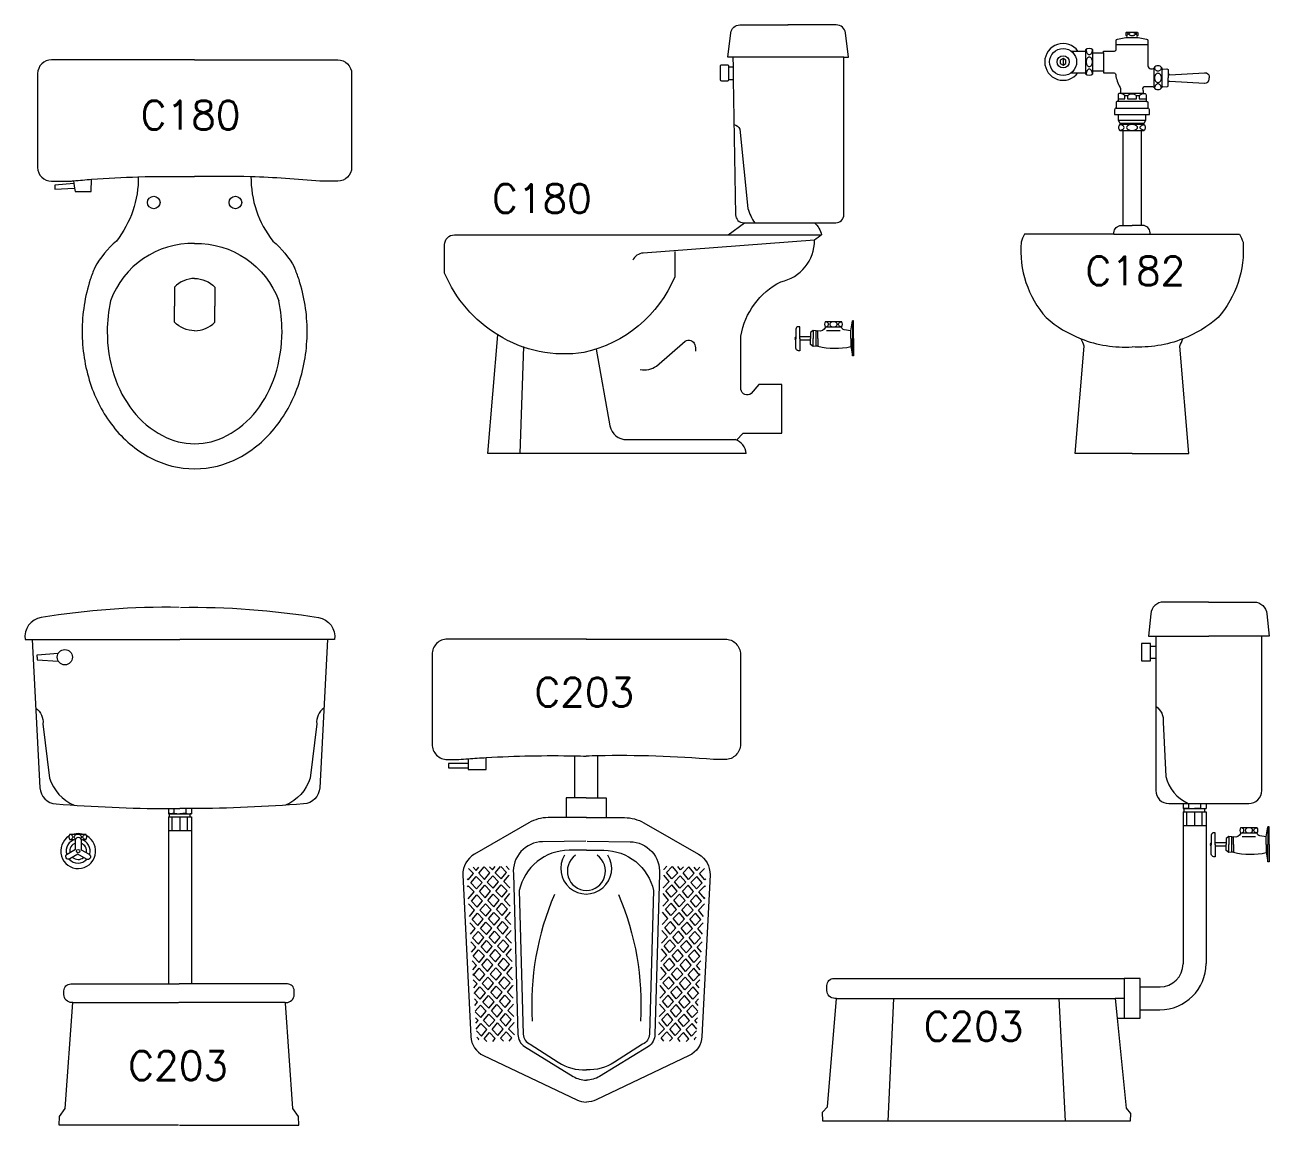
# Model space of a CAD drawing. Header units: inches. Extents: x -2548 to -2391, y 2200 to 2352.
# Drawn here: x -2438.582 to -2434.255, y 2319.653 to 2323.478 of the extents above; entities that cross this region are included whole.
import ezdxf
from ezdxf.enums import TextEntityAlignment as Align

# ---------------------------------------------------------------- set-up
doc = ezdxf.new("R2010")
doc.units = ezdxf.units.IN
doc.header["$MEASUREMENT"] = 0
for name, color, linetype in [('1', 7, 'Continuous'), ('2', 2, 'Continuous'), ('WC-DET1', 15, 'Continuous'), ('WC-DET2', 10, 'Continuous'), ('WC-OUT', 7, 'Continuous'), ('WC-OUTL', 7, 'Continuous')]:
    doc.layers.add(name, color=color, linetype=linetype)
doc.styles.add('ROMANS', font='romans', dxfattribs={"height": 0.1})

# ---------------------------------------------------------------- blocks, each defined once
blk = doc.blocks.new('PATH')
for p, q in [((-0.0832, -0.0199), (-0.0812, -0.0219)), ((-0.0812, -0.0219), (-0.0704, -0.011)), ((-0.0794, -0.0021), (-0.0704, -0.011)), ((-0.0761, -0.027), (-0.0652, -0.0162)), ((-0.0708, -0.0003), (-0.0652, -0.0059)), ((-0.0652, -0.0059), (-0.0597, -0.0003)), ((-0.0652, -0.0162), (-0.0544, -0.027)), ((-0.0601, -0.011), (-0.0493, -0.0003)), ((-0.0601, -0.011), (-0.0492, -0.0219)), ((-0.0492, -0.0219), (-0.0384, -0.011)), ((-0.0491, -0.0003), (-0.0384, -0.011)), ((-0.0441, -0.027), (-0.0332, -0.0162)), ((-0.0388, -0.0003), (-0.0332, -0.0059)), ((-0.0332, -0.0059), (-0.0277, -0.0003)), ((-0.0332, -0.0162), (-0.0224, -0.027)), ((-0.0281, -0.011), (-0.0173, -0.0003)), ((-0.0281, -0.011), (-0.0172, -0.0219)), ((-0.0172, -0.0219), (-0.0064, -0.011)), ((-0.0171, -0.0003), (-0.0064, -0.011)), ((-0.0121, -0.027), (-0.0011, -0.0161)), ((-0.0068, -0.0003), (-0.0011, -0.006)), ((-0.0012, -0.0059), (-0.0011, -0.0057)), ((-0.0012, -0.0162), (-0.0011, -0.0163)), ((-0.0827, -0.0337), (-0.0812, -0.0322)), ((-0.082, -0.0547), (-0.0704, -0.043)), ((-0.0812, -0.0322), (-0.0704, -0.043)), ((-0.0761, -0.027), (-0.0652, -0.0379)), ((-0.0652, -0.0379), (-0.0544, -0.027)), ((-0.0601, -0.043), (-0.0492, -0.0322)), ((-0.0601, -0.043), (-0.0492, -0.0539)), ((-0.0492, -0.0322), (-0.0384, -0.043)), ((-0.0492, -0.0539), (-0.0384, -0.043)), ((-0.0441, -0.027), (-0.0332, -0.0379)), ((-0.0332, -0.0379), (-0.0224, -0.027)), ((-0.0281, -0.043), (-0.0172, -0.0322)), ((-0.0281, -0.043), (-0.0172, -0.0539)), ((-0.0172, -0.0322), (-0.0064, -0.043)), ((-0.0172, -0.0539), (-0.0064, -0.043)), ((-0.0121, -0.027), (-0.0011, -0.038)), ((-0.0012, -0.0379), (-0.0011, -0.0377)), ((-0.0821, -0.053), (-0.0812, -0.0539)), ((-0.0817, -0.0637), (-0.0704, -0.075)), ((-0.0817, -0.0647), (-0.0812, -0.0642)), ((-0.0761, -0.059), (-0.0652, -0.0482)), ((-0.0761, -0.059), (-0.0652, -0.0699)), ((-0.0652, -0.0482), (-0.0544, -0.059)), ((-0.0652, -0.0699), (-0.0544, -0.059)), ((-0.0601, -0.075), (-0.0492, -0.0642)), ((-0.0492, -0.0642), (-0.0384, -0.075)), ((-0.0441, -0.059), (-0.0332, -0.0482)), ((-0.0441, -0.059), (-0.0332, -0.0699)), ((-0.0332, -0.0482), (-0.0224, -0.059)), ((-0.0332, -0.0699), (-0.0224, -0.059)), ((-0.0281, -0.075), (-0.0172, -0.0642)), ((-0.0172, -0.0642), (-0.0064, -0.075)), ((-0.0121, -0.059), (-0.0011, -0.0481)), ((-0.0121, -0.059), (-0.0011, -0.07)), ((-0.0012, -0.0482), (-0.0011, -0.0483)), ((-0.081, -0.0856), (-0.0704, -0.075)), ((-0.0761, -0.091), (-0.0652, -0.0802)), ((-0.0652, -0.0802), (-0.0544, -0.091)), ((-0.0601, -0.075), (-0.0492, -0.0859)), ((-0.0492, -0.0859), (-0.0384, -0.075)), ((-0.0441, -0.091), (-0.0332, -0.0802)), ((-0.0332, -0.0802), (-0.0224, -0.091)), ((-0.0281, -0.075), (-0.0172, -0.0859)), ((-0.0172, -0.0859), (-0.0064, -0.075)), ((-0.0121, -0.091), (-0.0011, -0.0801)), ((-0.0012, -0.0699), (-0.0011, -0.0697)), ((-0.0012, -0.0802), (-0.0011, -0.0803)), ((-0.0806, -0.0968), (-0.0704, -0.107)), ((-0.08, -0.1166), (-0.0704, -0.107)), ((-0.0761, -0.091), (-0.0652, -0.1019)), ((-0.0652, -0.1019), (-0.0544, -0.091)), ((-0.0601, -0.107), (-0.0492, -0.0962)), ((-0.0601, -0.107), (-0.0492, -0.1179)), ((-0.0492, -0.0962), (-0.0384, -0.107)), ((-0.0492, -0.1179), (-0.0384, -0.107)), ((-0.0441, -0.091), (-0.0332, -0.1019)), ((-0.0332, -0.1019), (-0.0224, -0.091)), ((-0.0281, -0.107), (-0.0172, -0.0962)), ((-0.0281, -0.107), (-0.0172, -0.1179)), ((-0.0172, -0.0962), (-0.0064, -0.107)), ((-0.0172, -0.1179), (-0.0064, -0.107)), ((-0.0121, -0.091), (-0.0011, -0.102)), ((-0.0012, -0.1019), (-0.0011, -0.1017)), ((-0.0761, -0.123), (-0.0652, -0.1122)), ((-0.0761, -0.123), (-0.0652, -0.1339)), ((-0.0652, -0.1122), (-0.0544, -0.123)), ((-0.0652, -0.1339), (-0.0544, -0.123)), ((-0.0601, -0.139), (-0.0492, -0.1282)), ((-0.0492, -0.1282), (-0.0384, -0.139)), ((-0.0441, -0.123), (-0.0332, -0.1122)), ((-0.0441, -0.123), (-0.0332, -0.1339)), ((-0.0332, -0.1122), (-0.0224, -0.123)), ((-0.0332, -0.1339), (-0.0224, -0.123)), ((-0.0281, -0.139), (-0.0172, -0.1282)), ((-0.0172, -0.1282), (-0.0064, -0.139)), ((-0.0121, -0.123), (-0.0011, -0.1121)), ((-0.0121, -0.123), (-0.0011, -0.134)), ((-0.0012, -0.1122), (-0.0011, -0.1123)), ((-0.0795, -0.1299), (-0.0704, -0.139)), ((-0.079, -0.1476), (-0.0704, -0.139)), ((-0.0761, -0.155), (-0.0652, -0.1442)), ((-0.0652, -0.1442), (-0.0544, -0.155)), ((-0.0601, -0.139), (-0.0492, -0.1499)), ((-0.0492, -0.1499), (-0.0384, -0.139)), ((-0.0441, -0.155), (-0.0332, -0.1442)), ((-0.0332, -0.1442), (-0.0224, -0.155)), ((-0.0281, -0.139), (-0.0172, -0.1499)), ((-0.0172, -0.1499), (-0.0064, -0.139)), ((-0.0121, -0.155), (-0.0011, -0.1441)), ((-0.0012, -0.1339), (-0.0011, -0.1337)), ((-0.0012, -0.1442), (-0.0011, -0.1443)), ((-0.0785, -0.163), (-0.0704, -0.171)), ((-0.0779, -0.1786), (-0.0704, -0.171)), ((-0.0761, -0.155), (-0.0652, -0.1659)), ((-0.0652, -0.1659), (-0.0544, -0.155)), ((-0.0601, -0.171), (-0.0492, -0.1602)), ((-0.0601, -0.171), (-0.0492, -0.1819)), ((-0.0492, -0.1602), (-0.0384, -0.171)), ((-0.0492, -0.1819), (-0.0384, -0.171)), ((-0.0441, -0.155), (-0.0332, -0.1659)), ((-0.0332, -0.1659), (-0.0224, -0.155)), ((-0.0281, -0.171), (-0.0172, -0.1602)), ((-0.0281, -0.171), (-0.0172, -0.1819)), ((-0.0172, -0.1602), (-0.0064, -0.171)), ((-0.0172, -0.1819), (-0.0064, -0.171)), ((-0.0121, -0.155), (-0.0011, -0.166)), ((-0.0777, -0.1854), (-0.0652, -0.1979)), ((-0.0776, -0.1886), (-0.0652, -0.1762)), ((-0.0652, -0.1762), (-0.0544, -0.187)), ((-0.0652, -0.1979), (-0.0544, -0.187)), ((-0.0601, -0.203), (-0.0492, -0.1922)), ((-0.0492, -0.1922), (-0.0384, -0.203)), ((-0.0441, -0.187), (-0.0332, -0.1762)), ((-0.0441, -0.187), (-0.0332, -0.1979)), ((-0.0332, -0.1762), (-0.0224, -0.187)), ((-0.0332, -0.1979), (-0.0224, -0.187)), ((-0.0281, -0.203), (-0.0172, -0.1922)), ((-0.0172, -0.1922), (-0.0064, -0.203)), ((-0.0121, -0.187), (-0.0011, -0.1761)), ((-0.0121, -0.187), (-0.0011, -0.198)), ((-0.0012, -0.1762), (-0.0011, -0.1763)), ((-0.0774, -0.196), (-0.0704, -0.203)), ((-0.0769, -0.2096), (-0.0704, -0.203)), ((-0.0766, -0.2196), (-0.0652, -0.2082)), ((-0.0652, -0.2082), (-0.0544, -0.219)), ((-0.0601, -0.203), (-0.0492, -0.2139)), ((-0.0492, -0.2139), (-0.0384, -0.203)), ((-0.0441, -0.219), (-0.0332, -0.2082)), ((-0.0332, -0.2082), (-0.0224, -0.219)), ((-0.0281, -0.203), (-0.0172, -0.2139)), ((-0.0172, -0.2139), (-0.0064, -0.203)), ((-0.0121, -0.219), (-0.0011, -0.2081)), ((-0.0012, -0.1979), (-0.0011, -0.1977)), ((-0.0012, -0.2082), (-0.0011, -0.2083)), ((-0.0766, -0.2185), (-0.0652, -0.2299)), ((-0.0763, -0.2291), (-0.0704, -0.235)), ((-0.0759, -0.2405), (-0.0704, -0.235)), ((-0.0652, -0.2299), (-0.0544, -0.219)), ((-0.0601, -0.235), (-0.0492, -0.2242)), ((-0.0601, -0.235), (-0.0492, -0.2459)), ((-0.0492, -0.2242), (-0.0384, -0.235)), ((-0.0492, -0.2459), (-0.0384, -0.235)), ((-0.0441, -0.219), (-0.0332, -0.2299)), ((-0.0332, -0.2299), (-0.0224, -0.219)), ((-0.0281, -0.235), (-0.0172, -0.2242)), ((-0.0281, -0.235), (-0.0172, -0.2459)), ((-0.0172, -0.2242), (-0.0064, -0.235)), ((-0.0172, -0.2459), (-0.0064, -0.235)), ((-0.0121, -0.219), (-0.0011, -0.23)), ((-0.0756, -0.2505), (-0.0652, -0.2402)), ((-0.0755, -0.2516), (-0.0652, -0.2619)), ((-0.0652, -0.2402), (-0.0544, -0.251)), ((-0.0652, -0.2619), (-0.0544, -0.251)), ((-0.0601, -0.267), (-0.0492, -0.2562)), ((-0.0492, -0.2562), (-0.0384, -0.267)), ((-0.0441, -0.251), (-0.0332, -0.2402)), ((-0.0441, -0.251), (-0.0332, -0.2619)), ((-0.0332, -0.2402), (-0.0224, -0.251)), ((-0.0332, -0.2619), (-0.0224, -0.251)), ((-0.0281, -0.267), (-0.0172, -0.2562)), ((-0.0172, -0.2562), (-0.0064, -0.267)), ((-0.0121, -0.251), (-0.0011, -0.2401)), ((-0.0121, -0.251), (-0.0011, -0.262)), ((-0.0012, -0.2402), (-0.0011, -0.2403)), ((-0.0752, -0.2622), (-0.0704, -0.267)), ((-0.0749, -0.2715), (-0.0704, -0.267)), ((-0.0746, -0.2815), (-0.0652, -0.2722)), ((-0.0652, -0.2722), (-0.0544, -0.283)), ((-0.0601, -0.267), (-0.0492, -0.2779)), ((-0.0492, -0.2779), (-0.0384, -0.267)), ((-0.0441, -0.283), (-0.0332, -0.2722)), ((-0.0332, -0.2722), (-0.0224, -0.283)), ((-0.0281, -0.267), (-0.0172, -0.2779)), ((-0.0172, -0.2779), (-0.0064, -0.267)), ((-0.0121, -0.283), (-0.0011, -0.2721)), ((-0.0012, -0.2619), (-0.0011, -0.2617)), ((-0.0012, -0.2722), (-0.0011, -0.2723)), ((-0.0744, -0.2846), (-0.0652, -0.2939)), ((-0.074, -0.2954), (-0.0704, -0.299)), ((-0.0719, -0.3006), (-0.0704, -0.299)), ((-0.0652, -0.2939), (-0.0544, -0.283)), ((-0.0601, -0.299), (-0.0492, -0.2882)), ((-0.0601, -0.299), (-0.0552, -0.3039)), ((-0.0492, -0.2882), (-0.0384, -0.299)), ((-0.0441, -0.283), (-0.0332, -0.2939)), ((-0.0434, -0.304), (-0.0384, -0.299)), ((-0.0332, -0.2939), (-0.0224, -0.283)), ((-0.0281, -0.299), (-0.0172, -0.2882)), ((-0.0281, -0.299), (-0.0228, -0.3043)), ((-0.0172, -0.2882), (-0.0064, -0.299)), ((-0.0121, -0.283), (-0.0011, -0.294)), ((-0.0118, -0.3044), (-0.0064, -0.299)), ((-0.0014, -0.3044), (-0.0012, -0.3042)), ((-0.0012, -0.3042), (-0.0011, -0.3043))]:
    blk.add_line(p, q)

msp = doc.modelspace()

# ---------------------------------------------------------------- linework, layer by layer
at = {"color": 1}
for p, q in [((-2434.91934, 2323.31156), (-2434.89318, 2323.31156)), ((-2434.62818, 2323.32856), (-2434.62818, 2323.32625)), ((-2434.62818, 2323.32625), (-2434.62818, 2323.32556)), ((-2434.62818, 2323.26156), (-2434.62818, 2323.25956)), ((-2434.76339, 2323.10956), (-2434.76339, 2322.78023)), ((-2434.69939, 2323.10956), (-2434.69939, 2322.78023))]:
    msp.add_line(p, q, dxfattribs=at)
for points in [[(-2436.11976, 2323.36573), (-2436.13776, 2323.36573), (-2436.12726, 2323.4497, -0.3782425), (-2436.09551, 2323.47773), (-2435.92751, 2323.47773)], [(-2435.73576, 2323.36573), (-2435.71776, 2323.36573), (-2435.72825, 2323.4497, 0.3782425), (-2435.76001, 2323.47773), (-2435.92801, 2323.47773)], [(-2434.79218, 2323.38656, 0.3333333), (-2434.78618, 2323.39256), (-2434.78618, 2323.42356, -0.3507811), (-2434.78218, 2323.42856), (-2434.75318, 2323.43356)], [(-2434.75118, 2323.43356, 0.8113941), (-2434.75218, 2323.44056), (-2434.75218, 2323.45056, -0.5351838), (-2434.74918, 2323.45256), (-2434.71418, 2323.45256, -0.3027756), (-2434.71118, 2323.45056), (-2434.71118, 2323.44056, 0.8113941), (-2434.71218, 2323.43356, 0.8251429)], [(-2434.71218, 2323.43356), (-2434.71018, 2323.43356), (-2434.68118, 2323.42856, -0.3173877), (-2434.67618, 2323.42356), (-2434.67618, 2323.33456, 0.5628668), (-2434.65418, 2323.32856, 1.5239252)], [(-2434.86718, 2323.38056), (-2434.86718, 2323.39056, 0.3846154), (-2434.89318, 2323.39056, 0.4444444)], [(-2434.89318, 2323.39056), (-2434.89318, 2323.38656, 0.3846154)], [(-2436.11976, 2323.36573), (-2436.11917, 2323.33173, 0.4091382)], [(-2435.78576, 2322.78973), (-2435.76176, 2322.78973, 0.4142136), (-2435.73376, 2322.81773), (-2435.73376, 2323.36573), (-2435.73576, 2323.36573)], [(-2436.13776, 2323.33773), (-2436.15976, 2323.33773, 0.4142136), (-2436.16376, 2323.33373), (-2436.16376, 2323.28773, 0.4142136), (-2436.15976, 2323.28373), (-2436.13776, 2323.28373, 0.4142136), (-2436.13376, 2323.28773)], [(-2436.13376, 2323.33173), (-2436.13376, 2323.33373, 0.4142136), (-2436.13776, 2323.33773)], [(-2434.89318, 2323.31156), (-2434.89318, 2323.30756, 0.3846154), (-2434.86718, 2323.30756), (-2434.86718, 2323.31756, 0.3846154)], [(-2434.79618, 2323.31156, -0.3368756), (-2434.78818, 2323.30456, 0.1019262), (-2434.77318, 2323.26056, -0.144353), (-2434.77118, 2323.25256), (-2434.77118, 2323.23956)], [(-2434.62818, 2323.32556, 0.4142136), (-2434.62418, 2323.32356), (-2434.61018, 2323.32456, -0.2740444), (-2434.60618, 2323.32256), (-2434.60618, 2323.30856)], [(-2434.60618, 2323.30856, 0.3866069), (-2434.60018, 2323.30456), (-2434.47918, 2323.31156, -0.0166027), (-2434.47818, 2323.31158, -1.3380697)], [(-2434.47818, 2323.31156, -0.3988843), (-2434.46318, 2323.29856), (-2434.46318, 2323.29356)], [(-2436.1184, 2323.28774), (-2436.11024, 2322.81725, 0.4091382), (-2436.08224, 2322.78973), (-2436.07976, 2322.78973)], [(-2434.65418, 2323.25956, 0.236068), (-2434.65918, 2323.26256), (-2434.68918, 2323.26256, 0.5489459), (-2434.69218, 2323.24856), (-2434.69218, 2323.23956)], [(-2434.62818, 2323.26156, -0.4142136), (-2434.62418, 2323.26356), (-2434.61018, 2323.26256, 0.2740444), (-2434.60618, 2323.26456), (-2434.60618, 2323.27856)], [(-2434.60618, 2323.27856, -0.3866069), (-2434.60018, 2323.28256), (-2434.47918, 2323.27556, 0.0166027), (-2434.47818, 2323.27553, 1.3380697)], [(-2434.47818, 2323.27556, 0.3988843), (-2434.46318, 2323.28856), (-2434.46318, 2323.29356)], [(-2434.77118, 2323.23956), (-2434.77518, 2323.23956, 0.4142136), (-2434.78018, 2323.23456), (-2434.78018, 2323.21456, -0.4142136), (-2434.78318, 2323.21156, 0.4142136), (-2434.78618, 2323.20856), (-2434.78618, 2323.18856)], [(-2434.69161, 2323.23956), (-2434.68761, 2323.23956, -0.4142136), (-2434.68261, 2323.23456), (-2434.68261, 2323.21456, 0.4142136), (-2434.67961, 2323.21156, -0.4142136), (-2434.67661, 2323.20856), (-2434.67661, 2323.18856)], [(-2434.78618, 2323.18856, 0.4142136), (-2434.79218, 2323.18256), (-2434.79218, 2323.16656), (-2434.78018, 2323.16656)], [(-2434.68318, 2323.16656), (-2434.67118, 2323.16656), (-2434.67118, 2323.18256, 0.3855051), (-2434.67661, 2323.18856, 0.7616351)], [(-2434.76339, 2323.10956), (-2434.77218, 2323.10956, -0.4354748), (-2434.77218, 2323.13256, -0.3932673)], [(-2434.77218, 2323.13256), (-2434.77018, 2323.13256, -0.4354748)], [(-2434.69218, 2323.13256), (-2434.69018, 2323.13256, -0.4354748), (-2434.69018, 2323.10956), (-2434.69939, 2323.10956, -0.4354748)], [(-2435.83576, 2322.78973), (-2435.79976, 2322.78973, 0.4142136)], [(-2435.83576, 2322.78973, -0.1678917), (-2435.81176, 2322.74773, 0.8603622)], [(-2434.79418, 2322.74998), (-2434.79418, 2322.75523, -0.4142136), (-2434.76918, 2322.78023), (-2434.76339, 2322.78023)], [(-2434.66861, 2322.74998), (-2434.66861, 2322.75523, 0.4142136), (-2434.69361, 2322.78023), (-2434.69939, 2322.78023)], [(-2436.93717, 2322.39968, -0.1565253), (-2437.12224, 2322.61427), (-2437.12224, 2322.71373, -0.4142136), (-2437.08824, 2322.74773), (-2436.13576, 2322.74773, -0.054321)], [(-2435.81176, 2322.74773), (-2435.81176, 2322.74773, -0.0534186), (-2435.83576, 2322.72973, 0.5387603)], [(-2434.79418, 2322.74998), (-2435.10539, 2322.74998, 0.0524866), (-2435.11739, 2322.72198, 0.201393), (-2435.0305, 2322.4599, 0.0852121), (-2434.90857, 2322.38628, -0.0282053)], [(-2434.66861, 2322.74998), (-2434.35739, 2322.74998, -0.0524866), (-2434.34539, 2322.72198, -0.201393), (-2434.43229, 2322.4599, -0.0852121), (-2434.55422, 2322.38628, 0.0282053)], [(-2436.1071, 2322.03439), (-2436.08376, 2322.05773), (-2435.94976, 2322.05773), (-2435.94976, 2322.22773), (-2436.02976, 2322.22773), (-2436.0562, 2322.19641, -0.5987364), (-2436.09176, 2322.20973), (-2436.09176, 2322.39573, -0.23733), (-2435.95304, 2322.5848, 0.3589507), (-2435.83576, 2322.72973, -1.054224)], [(-2434.73139, 2321.98798), (-2434.92939, 2321.98798), (-2434.89795, 2322.36094, 0.0252899), (-2434.90857, 2322.38628, -1.6015447)], [(-2434.73139, 2321.98798), (-2434.53339, 2321.98798), (-2434.56484, 2322.36094, -0.0252899), (-2434.55422, 2322.38628, 1.6015447)], [(-2436.07376, 2321.98773, 0.2996415), (-2436.11134, 2322.03573, 19.8681341)], [(-2438.41545, 2320.07857), (-2438.41867, 2320.07857, -0.4142136), (-2438.44627, 2320.10617), (-2438.44627, 2320.11972, -0.4142136), (-2438.42267, 2320.14332), (-2438.08309, 2320.14332)], [(-2437.67634, 2320.07857), (-2437.67311, 2320.07857, 0.4142136), (-2437.64551, 2320.10617), (-2437.64551, 2320.11972, 0.4142136), (-2437.66911, 2320.14332), (-2438.00309, 2320.14332)]]:
    msp.add_lwpolyline(points, format="xyb", dxfattribs=at)
for points in [[(-2434.75318, 2323.43356), (-2434.75118, 2323.43356)], [(-2434.91934, 2323.38656), (-2434.89318, 2323.38656)], [(-2434.83018, 2323.38056), (-2434.83018, 2323.38656), (-2434.79218, 2323.38656)], [(-2434.86718, 2323.38056), (-2434.83018, 2323.38056)], [(-2436.13376, 2323.33173), (-2436.11903, 2323.33173)], [(-2434.86718, 2323.31756), (-2434.83018, 2323.31756)], [(-2434.83018, 2323.31756), (-2434.83018, 2323.31156), (-2434.79618, 2323.31156)], [(-2436.13376, 2323.28773), (-2436.11854, 2323.28773)], [(-2434.77018, 2323.13556), (-2434.77018, 2323.13256)], [(-2434.69218, 2323.13556), (-2434.69218, 2323.13256)], [(-2438.41258, 2322.93566), (-2438.4113, 2322.92594)], [(-2436.13576, 2322.74773), (-2436.07976, 2322.78973)], [(-2436.07376, 2321.98773), (-2436.97176, 2321.98773), (-2436.93717, 2322.39968)], [(-2438.04727, 2319.65252), (-2438.46287, 2319.65252), (-2438.46111, 2319.68226), (-2438.44201, 2319.70979), (-2438.41545, 2320.07857)], [(-2438.04451, 2319.65252), (-2437.62891, 2319.65252), (-2437.63067, 2319.68226), (-2437.64978, 2319.70979), (-2437.67619, 2320.07651)]]:
    msp.add_lwpolyline(points, dxfattribs=at)
for centre, radius, start, end in [((-2434.97106, 2323.34906), 0.06388, 35.94638, 324.05362), ((-2434.64118, 2323.31998), 0.01557, 33.39849, 146.60151), ((-2434.64118, 2323.26813), 0.01557, 213.39849, 326.60151)]:
    msp.add_arc(centre, radius, start, end, dxfattribs=at)
at = {"layer": 'WC-DET1', "color": 1}
for p, q in [((-2434.94284, 2323.31156), (-2434.91934, 2323.31156)), ((-2434.62818, 2323.32556), (-2434.62818, 2323.26156)), ((-2434.79418, 2322.74998), (-2434.66861, 2322.74998))]:
    msp.add_line(p, q, dxfattribs=at)
for points in [[(-2434.75118, 2323.43356), (-2434.71218, 2323.43356)], [(-2434.94284, 2323.38656), (-2434.91934, 2323.38656)], [(-2434.78618, 2323.40956), (-2434.67618, 2323.40956)], [(-2435.73576, 2323.36573), (-2436.11976, 2323.36573)], [(-2434.83018, 2323.38056), (-2434.83018, 2323.31756)], [(-2434.65418, 2323.25956), (-2434.65418, 2323.32856)], [(-2434.60618, 2323.30856), (-2434.60618, 2323.29356)], [(-2434.60618, 2323.27856), (-2434.60618, 2323.29356)], [(-2434.78018, 2323.21256), (-2434.68318, 2323.21256)], [(-2434.69218, 2323.23956), (-2434.77118, 2323.23956)], [(-2434.78618, 2323.18856), (-2434.67661, 2323.18856)], [(-2434.78018, 2323.16656), (-2434.68318, 2323.16656)], [(-2434.78018, 2323.14656), (-2434.68318, 2323.14656)], [(-2434.77018, 2323.13556), (-2434.69218, 2323.13556)], [(-2438.4113, 2322.92594), (-2438.40918, 2322.90986)], [(-2434.76339, 2322.78023), (-2434.73139, 2322.78023)], [(-2434.69939, 2322.78023), (-2434.73139, 2322.78023)], [(-2435.79776, 2322.44686), (-2435.74196, 2322.44686)], [(-2435.70976, 2322.41446), (-2435.70376, 2322.44846)], [(-2435.69976, 2322.38773), (-2435.69976, 2322.44846), (-2435.70376, 2322.44846)], [(-2435.84956, 2322.39286), (-2435.88716, 2322.39286)], [(-2435.83996, 2322.41566), (-2435.84956, 2322.40806), (-2435.84956, 2322.38746)], [(-2435.83996, 2322.35926), (-2435.84956, 2322.36686), (-2435.84956, 2322.38746)], [(-2435.82996, 2322.41386), (-2435.83996, 2322.41566), (-2435.83996, 2322.38726)], [(-2435.82996, 2322.36065), (-2435.83996, 2322.35926), (-2435.83996, 2322.38726)], [(-2435.82368, 2322.36065), (-2435.82996, 2322.36065), (-2435.82996, 2322.41386), (-2435.82368, 2322.41386)], [(-2435.70976, 2322.38773), (-2435.70976, 2322.41446)], [(-2435.70976, 2322.38773), (-2435.70976, 2322.36101)], [(-2435.69976, 2322.38773), (-2435.69976, 2322.32701), (-2435.70376, 2322.32701)], [(-2436.84762, 2322.35914), (-2436.86026, 2321.98773)], [(-2435.84956, 2322.38206), (-2435.88716, 2322.38206)], [(-2435.70976, 2322.36101), (-2435.70376, 2322.32701)], [(-2434.64858, 2321.35301), (-2434.46441, 2321.35301)], [(-2434.28023, 2321.35301), (-2434.46441, 2321.35301)], [(-2438.55649, 2321.34052), (-2438.04309, 2321.34052)], [(-2437.52969, 2321.34052), (-2438.04309, 2321.34052)], [(-2434.66743, 2321.27621), (-2434.66743, 2321.31761)], [(-2438.53969, 2321.27932), (-2438.53969, 2321.28812), (-2438.46572, 2321.2933)], [(-2438.53969, 2321.27932), (-2438.53969, 2321.27052), (-2438.46572, 2321.26533)], [(-2437.04039, 2320.91005), (-2437.04039, 2320.89485)], [(-2436.62956, 2320.79079), (-2436.66956, 2320.79079)], [(-2436.62956, 2320.79079), (-2436.58956, 2320.79079)], [(-2434.55403, 2320.77061), (-2434.47403, 2320.77061)], [(-2434.55043, 2320.75277), (-2434.47763, 2320.75277)], [(-2434.55043, 2320.74157), (-2434.47763, 2320.74157)], [(-2438.07949, 2320.73512), (-2438.00669, 2320.73512)], [(-2438.07949, 2320.72392), (-2438.00669, 2320.72392)], [(-2438.42567, 2320.66444), (-2438.36987, 2320.66444)], [(-2438.08309, 2320.67692), (-2438.00309, 2320.67692)], [(-2434.55403, 2320.69457), (-2434.47403, 2320.69457)], [(-2434.39483, 2320.65634), (-2434.40443, 2320.64874), (-2434.40443, 2320.62814)], [(-2434.38483, 2320.65454), (-2434.39483, 2320.65634), (-2434.39483, 2320.62793)], [(-2434.35263, 2320.68754), (-2434.29683, 2320.68754)], [(-2434.26463, 2320.65514), (-2434.25863, 2320.68914)], [(-2434.26463, 2320.62841), (-2434.26463, 2320.65514)], [(-2434.25463, 2320.62841), (-2434.25463, 2320.68914), (-2434.25863, 2320.68914)], [(-2434.40443, 2320.63354), (-2434.44203, 2320.63354)], [(-2434.40443, 2320.62274), (-2434.44203, 2320.62274)], [(-2434.39483, 2320.59994), (-2434.40443, 2320.60754), (-2434.40443, 2320.62814)], [(-2434.38483, 2320.60133), (-2434.39483, 2320.59994), (-2434.39483, 2320.62793)], [(-2434.37856, 2320.60133), (-2434.38483, 2320.60133), (-2434.38483, 2320.65454), (-2434.37856, 2320.65454)], [(-2434.26463, 2320.62841), (-2434.26463, 2320.60169)], [(-2434.25463, 2320.62841), (-2434.25463, 2320.56769), (-2434.25863, 2320.56769)], [(-2434.26463, 2320.60169), (-2434.25863, 2320.56769)], [(-2438.08309, 2320.14332), (-2438.04589, 2320.14332)], [(-2438.00309, 2320.14332), (-2438.04589, 2320.14332)], [(-2434.75901, 2320.16241), (-2434.75882, 2320.09281), (-2434.79001, 2320.09291)], [(-2435.75902, 2320.09241), (-2435.75898, 2320.09291), (-2434.79001, 2320.09291)], [(-2435.56146, 2320.09291), (-2435.58122, 2319.66622)], [(-2434.98609, 2320.0931), (-2434.9645, 2319.66609)], [(-2434.79001, 2320.09291), (-2434.78312, 2320.02401)], [(-2434.75921, 2320.09261), (-2434.75921, 2320.02421)], [(-2434.70334, 2320.0532), (-2434.70313, 2320.1332)], [(-2438.41545, 2320.07857), (-2438.04727, 2320.07857)], [(-2437.67619, 2320.07651), (-2437.67634, 2320.07857), (-2438.04691, 2320.07857)]]:
    msp.add_lwpolyline(points, dxfattribs=at)
for points in [[(-2434.89318, 2323.38656), (-2434.89318, 2323.31156, 0.3846154)], [(-2434.86718, 2323.31756), (-2434.86718, 2323.38056, 0.3846154)], [(-2436.13376, 2323.28773), (-2436.13376, 2323.33173, 0.4142136)], [(-2436.11917, 2323.33173), (-2436.1184, 2323.28774, 0.4091382)], [(-2436.11569, 2323.13137, -0.2313685), (-2436.09576, 2323.11573), (-2436.06776, 2322.83973, 0.0811136), (-2436.0437, 2322.78973, 0.4846717)], [(-2434.77018, 2323.13256), (-2434.69218, 2323.13256, -0.4354748)], [(-2434.69939, 2323.10956), (-2434.76339, 2323.10956, -0.4354748)], [(-2438.18763, 2322.94945, -0.013238), (-2437.99165, 2322.95029, 0.0113619)], [(-2437.79568, 2322.94945, 0.013238), (-2437.99165, 2322.95029, -0.0113619)], [(-2438.41258, 2322.93566, -0.0042412), (-2438.35, 2322.94088, 0.0113619)], [(-2436.07976, 2322.78973), (-2435.83576, 2322.78973, -0.1513777)], [(-2436.13576, 2322.74773), (-2435.81176, 2322.74773, -0.0492609)], [(-2437.99165, 2322.71824, 0.3192245), (-2438.28412, 2322.51864, -13.3550208)], [(-2437.99165, 2322.71824, -0.3192245), (-2437.69919, 2322.51864, 13.3550208)], [(-2436.32176, 2322.68973), (-2436.32176, 2322.60173, -0.2447601), (-2436.63763, 2322.33917, -0.1819214), (-2436.93717, 2322.39968)], [(-2435.83576, 2322.72973), (-2436.432, 2322.68457, 0.2611251), (-2436.46776, 2322.65973, -4.1786334)], [(-2437.99165, 2322.59624, 0.2), (-2438.06165, 2322.56624), (-2438.06165, 2322.50038)], [(-2437.99165, 2322.59624, -0.2), (-2437.92165, 2322.56624), (-2437.92165, 2322.50038)], [(-2438.28412, 2322.51864, 0.053872), (-2438.29565, 2322.41192, 0.0781747), (-2438.27152, 2322.25853, 0.087633), (-2438.20661, 2322.13592, 0.1054641), (-2438.1039, 2322.04958, 0.1228096), (-2437.99165, 2322.02159, 0.1228096)], [(-2437.99165, 2322.02159, 0.1228096), (-2437.87941, 2322.04958, 0.1054641), (-2437.77669, 2322.13592, 0.087633), (-2437.71178, 2322.25853, 0.0781747), (-2437.68765, 2322.41192, 0.053872), (-2437.69919, 2322.51864, 0.087633)], [(-2437.99165, 2322.41424, -0.2), (-2438.06165, 2322.44424), (-2438.06165, 2322.50011)], [(-2437.99165, 2322.41424, 0.2), (-2437.92165, 2322.44424), (-2437.92165, 2322.50011)], [(-2435.88716, 2322.38626), (-2435.88716, 2322.42846), (-2435.89176, 2322.42846, 0.4142136), (-2435.90076, 2322.41946), (-2435.90076, 2322.38626)], [(-2435.88716, 2322.38746), (-2435.88716, 2322.34506), (-2435.89176, 2322.34506, -0.4142136), (-2435.90076, 2322.35406), (-2435.90076, 2322.38746)], [(-2435.79336, 2322.42646), (-2435.79776, 2322.42646, -0.3495628), (-2435.82368, 2322.41375, 26.656849)], [(-2435.74676, 2322.42646), (-2435.79336, 2322.42646, -0.5105686)], [(-2435.70976, 2322.41446), (-2435.73235, 2322.41758, -0.3197836), (-2435.74176, 2322.42646), (-2435.74676, 2322.42646, -0.5105686)], [(-2434.90857, 2322.38628, 0.1078116), (-2434.73139, 2322.35798, -0.0282053)], [(-2434.55422, 2322.38628, -0.1078116), (-2434.73139, 2322.35798, 0.0282053)], [(-2436.59512, 2322.35062), (-2436.5474, 2322.08397, 0.3575108), (-2436.48857, 2322.03573), (-2436.11134, 2322.03573)], [(-2436.44176, 2322.27973, 0.2153359), (-2436.38576, 2322.29173), (-2436.28576, 2322.37773, -0.5160626), (-2436.25176, 2322.36573, -0.0942848), (-2436.24976, 2322.34373, 0.6056151)], [(-2435.82368, 2322.36065, 0.1152916), (-2435.70947, 2322.35939, 6.8307177)], [(-2434.64858, 2321.31761), (-2434.64858, 2321.27621, 0.4142136)], [(-2438.54423, 2321.1025, -0.2664501), (-2438.51909, 2321.04732), (-2438.49629, 2320.85872, 0.2148887), (-2438.41043, 2320.7648, 1.1752338)], [(-2437.54196, 2321.1025, 0.2664501), (-2437.56709, 2321.04732), (-2437.58989, 2320.85872, -0.2148887), (-2437.67576, 2320.7648, -1.1752338)], [(-2434.64813, 2321.1086, -0.2664501), (-2434.62299, 2321.05341), (-2434.61419, 2320.86481, 0.224146), (-2434.53633, 2320.7709, 1.2000633)], [(-2437.04039, 2320.92618, -0.0040401), (-2436.97719, 2320.9304, 1.0309707)], [(-2436.66956, 2320.93634, -0.002552), (-2436.62956, 2320.93534, 1.0309707)], [(-2436.58956, 2320.93634, 0.0025497), (-2436.62956, 2320.93534, -1.0309707)], [(-2438.08309, 2320.75297, 0.0019266), (-2438.04309, 2320.75292, 0.5946179)], [(-2438.00309, 2320.75297, -0.0019266), (-2438.04309, 2320.75292, -0.5946179)], [(-2436.62876, 2320.72258), (-2436.69897, 2320.72206, 0.126627)], [(-2436.62956, 2320.72258), (-2436.56014, 2320.72206, -0.126627)], [(-2434.44203, 2320.62694), (-2434.44203, 2320.66914), (-2434.44663, 2320.66914, 0.4142136), (-2434.45563, 2320.66014), (-2434.45563, 2320.62694)], [(-2434.34823, 2320.66714), (-2434.35263, 2320.66714, -0.3495628), (-2434.37856, 2320.65443, 26.656849)], [(-2434.30163, 2320.66714), (-2434.34823, 2320.66714, -0.5105686)], [(-2434.26463, 2320.65514), (-2434.28723, 2320.65826, -0.3197836), (-2434.29663, 2320.66714), (-2434.30163, 2320.66714, -0.5105686)], [(-2438.41214, 2320.64404), (-2438.42567, 2320.64404, -0.5105686)], [(-2438.40587, 2320.61155), (-2438.40587, 2320.64384, -1), (-2438.38667, 2320.64384), (-2438.38667, 2320.61016)], [(-2438.36987, 2320.64404), (-2438.3812, 2320.64404, -0.5105686)], [(-2436.63136, 2320.63998), (-2436.78177, 2320.63766, 0.4341001), (-2436.88313, 2320.52581), (-2436.86746, 2319.96767, 0.2408774), (-2436.84463, 2319.92596), (-2436.67483, 2319.82185, 0.1383688), (-2436.62916, 2319.80897, 0.5854701)], [(-2436.62696, 2320.63998), (-2436.47654, 2320.63766, -0.4341001), (-2436.37518, 2320.52581), (-2436.39085, 2319.96767, -0.2408774), (-2436.41368, 2319.92596), (-2436.58348, 2319.82185, -0.1383688), (-2436.62916, 2319.80897, -0.5854701)], [(-2434.44203, 2320.62814), (-2434.44203, 2320.58574), (-2434.44663, 2320.58574, -0.4142136), (-2434.45563, 2320.59474), (-2434.45563, 2320.62814)], [(-2438.39747, 2320.59423), (-2438.42544, 2320.57809, -1), (-2438.43504, 2320.59471), (-2438.40587, 2320.61155)], [(-2438.38667, 2320.61016), (-2438.35871, 2320.59402, -1), (-2438.36831, 2320.57739), (-2438.39747, 2320.59423)], [(-2436.62916, 2320.60787), (-2436.68936, 2320.60787, 0.3536544), (-2436.86249, 2320.46791), (-2436.84846, 2319.96814, 0.2984057), (-2436.8249, 2319.93429), (-2436.72683, 2319.87163, 0.1609123), (-2436.62916, 2319.84454, 0.7507174)], [(-2436.62916, 2320.60787), (-2436.56896, 2320.60787, -0.3536544), (-2436.39583, 2320.46791), (-2436.40985, 2319.96814, -0.2984057), (-2436.43341, 2319.93429), (-2436.53148, 2319.87163, -0.1609123), (-2436.62916, 2319.84454, -0.7507174)], [(-2434.37856, 2320.60133, 0.1152916), (-2434.26435, 2320.60007, 6.8307177)], [(-2436.74046, 2320.45376, 0.1173826), (-2436.81733, 2320.01372, 1.1581842)], [(-2436.51785, 2320.45376, -0.1173826), (-2436.44098, 2320.01372, -1.1581842)]]:
    msp.add_lwpolyline(points, format="xyb", dxfattribs=at)
msp.add_lwpolyline([(-2434.97106, 2323.36056), (-2434.98102, 2323.35481), (-2434.98102, 2323.34331), (-2434.97106, 2323.33756), (-2434.9611, 2323.34331), (-2434.9611, 2323.35481)], close=True, dxfattribs=at)
for centre, radius in [((-2434.97106, 2323.34906), 0.04693), ((-2434.97106, 2323.34906), 0.02117), ((-2438.13365, 2322.86024), 0.022), ((-2437.84965, 2322.86024), 0.022), ((-2438.44309, 2321.27932), 0.0266), ((-2438.39667, 2320.60532), 0.006)]:
    msp.add_circle(centre, radius, dxfattribs=at)
for centre, radius, start, end in [((-2435.78416, 2322.43666), 0.017, 143.1301, 216.8699), ((-2435.75556, 2322.43666), 0.017, 323.1301, 36.8699), ((-2435.8978, 2322.38746), 0.00665, 118.69866, 241.30134), ((-2438.39667, 2320.60532), 0.06072, 122.03079, 60.70315), ((-2438.41207, 2320.65424), 0.017, 143.1301, 216.8699), ((-2438.39667, 2320.60532), 0.06072, 76.81824, 103.18176), ((-2438.38347, 2320.65424), 0.017, 323.1301, 36.8699), ((-2434.33903, 2320.67734), 0.017, 143.1301, 216.8699), ((-2434.31043, 2320.67734), 0.017, 323.1301, 36.8699), ((-2438.39667, 2320.60532), 0.0417, 102.38434, 196.4259), ((-2438.39667, 2320.60532), 0.02921, 108.36093, 189.97724), ((-2438.39667, 2320.60532), 0.0417, 342.38434, 76.4259), ((-2438.39667, 2320.60532), 0.02921, 348.36093, 69.97724), ((-2434.45268, 2320.62814), 0.00665, 118.69866, 241.30134), ((-2438.39667, 2320.60532), 0.0417, 222.38434, 316.4259), ((-2438.39667, 2320.60532), 0.02921, 228.36093, 309.97724), ((-2436.62976, 2320.54458), 0.0886, 148.42053, 31.57947), ((-2436.62782, 2320.53538), 0.06746, 125.2548, 268.86528), ((-2436.63049, 2320.53538), 0.06746, 271.13472, 54.7452)]:
    msp.add_arc(centre, radius, start, end, dxfattribs=at)
at = {"layer": 'WC-DET2', "color": 1}
msp.add_line((-2434.97118, 2323.36056), (-2434.97118, 2323.33756), dxfattribs=at)
for points in [[(-2434.75218, 2323.44093, 0.0733708), (-2434.7484, 2323.44217, 0.1042029), (-2434.74585, 2323.44419, 0.1747045), (-2434.74518, 2323.44606, 0.1747045), (-2434.74585, 2323.44792, 0.1042029), (-2434.7484, 2323.44995, 0.0649481), (-2434.75173, 2323.4511, 0.0052118), (-2434.75218, 2323.45119, 0.0510993)], [(-2434.71118, 2323.45097, 0.0545318), (-2434.71396, 2323.44995, 0.1042029), (-2434.71651, 2323.44792, 0.1747045), (-2434.71718, 2323.44606, 0.1747045), (-2434.71651, 2323.44419, 0.1042029), (-2434.71396, 2323.44217, 0.0545318), (-2434.71118, 2323.44114, 0.0510993)], [(-2434.89115, 2323.39215, 0.011121), (-2434.89118, 2323.39106, 0.067459), (-2434.89029, 2323.38449, 0.0798125), (-2434.88796, 2323.37939, 0.1071181), (-2434.88413, 2323.37568, 0.1398892), (-2434.88018, 2323.37456, 0.1398892), (-2434.87622, 2323.37568, 0.1071181), (-2434.8724, 2323.37939, 0.0798125), (-2434.87007, 2323.38449, 0.067459), (-2434.86918, 2323.39106, 0.011121), (-2434.8692, 2323.39215, 0.0798125)], [(-2434.88018, 2323.32356, 0.1398892), (-2434.88413, 2323.32243, 0.1071181), (-2434.88796, 2323.31872, 0.0798125), (-2434.89029, 2323.31362, 0.067459), (-2434.89118, 2323.30706, 0.011121), (-2434.89115, 2323.30596, 0.0798125)], [(-2434.8692, 2323.30596, 0.011121), (-2434.86918, 2323.30706, 0.067459), (-2434.87007, 2323.31362, 0.0798125), (-2434.8724, 2323.31872, 0.1071181), (-2434.87622, 2323.32243, 0.1398892), (-2434.88018, 2323.32356, 0.1398892)], [(-2434.62924, 2323.32998, -0.0712691), (-2434.63013, 2323.32625, -0.0857828), (-2434.63269, 2323.32124, -0.10607), (-2434.63677, 2323.31769, -0.1268224), (-2434.64118, 2323.31656, -0.1268224), (-2434.64558, 2323.31769, -0.10607), (-2434.64966, 2323.32124, -0.0857828), (-2434.65222, 2323.32625, -0.0712691), (-2434.65312, 2323.32998, -0.0754446)], [(-2434.62924, 2323.25813, 0.0567954), (-2434.63013, 2323.26286, 0.0857828), (-2434.63269, 2323.26787, 0.10607), (-2434.63677, 2323.27142, 0.1268224), (-2434.64118, 2323.27256, 0.1268224), (-2434.64558, 2323.27142, 0.10607), (-2434.64966, 2323.26787, 0.0857828), (-2434.65222, 2323.26286, 0.0567954), (-2434.65312, 2323.25813, 0.0754446)], [(-2434.75618, 2323.23256, 0.1339181), (-2434.77118, 2323.23956, -11.7103942)], [(-2434.74718, 2323.23256, -0.3228849), (-2434.71618, 2323.23256, 0.3228849)], [(-2434.70661, 2323.23256, -0.1339181), (-2434.69161, 2323.23956, 11.7103942)], [(-2434.77345, 2323.11088, 0.0216435), (-2434.77053, 2323.11142, 0.0700721), (-2434.76474, 2323.11363, 0.106079), (-2434.76039, 2323.11742, 0.1622003), (-2434.75918, 2323.12106, 0.1622003), (-2434.76039, 2323.12469, 0.106079), (-2434.76474, 2323.12848, 0.0700721), (-2434.77053, 2323.13069, 0.0216435), (-2434.77345, 2323.13123, 0.0563171)], [(-2434.68891, 2323.11088, -0.0216435), (-2434.69182, 2323.11142, -0.0700721), (-2434.69761, 2323.11363, -0.106079), (-2434.70197, 2323.11742, -0.1622003), (-2434.70318, 2323.12106, -0.1622003), (-2434.70197, 2323.12469, -0.106079), (-2434.69761, 2323.12848, -0.0700721), (-2434.69182, 2323.13069, -0.0216435), (-2434.68891, 2323.13123, -0.0563171)], [(-2435.79849, 2322.42751, 0.0550683), (-2435.79475, 2322.42823, 0.0854193), (-2435.79077, 2322.43025, 0.1061728), (-2435.788, 2322.43341, 0.1276115), (-2435.78716, 2322.43666, 0.1276115), (-2435.788, 2322.43991, 0.1061728), (-2435.79077, 2322.44307, 0.0854193), (-2435.79475, 2322.44509, 0.0550683), (-2435.79849, 2322.4458, 0.0749244)], [(-2435.74123, 2322.42751, -0.0550683), (-2435.74497, 2322.42823, -0.0854193), (-2435.74895, 2322.43025, -0.1061728), (-2435.75171, 2322.43341, -0.1276115), (-2435.75256, 2322.43666, -0.1276115), (-2435.75171, 2322.43991, -0.1061728), (-2435.74895, 2322.44307, -0.0854193), (-2435.74497, 2322.44509, -0.0550683), (-2435.74123, 2322.4458, -0.0749244)], [(-2438.4264, 2320.64509, 0.0550683), (-2438.42266, 2320.64581, 0.0854193), (-2438.41868, 2320.64783, 0.1061728), (-2438.41592, 2320.65099, 0.1276115), (-2438.41507, 2320.65424, 0.1276115), (-2438.41592, 2320.65749, 0.1061728), (-2438.41868, 2320.66065, 0.0854193), (-2438.42266, 2320.66267, 0.0550683), (-2438.4264, 2320.66339, 0.0749244)], [(-2438.39777, 2320.66344, 0.0749244), (-2438.40288, 2320.66267, 0.0854193), (-2438.40686, 2320.66065, 0.1061728), (-2438.40963, 2320.65749, 0.1276115), (-2438.41047, 2320.65424, 0.1276115), (-2438.40963, 2320.65099, 0.1061728), (-2438.40686, 2320.64783, 0.0335494), (-2438.40538, 2320.64687, 0.0749244)], [(-2438.38788, 2320.6485, 0.0797957), (-2438.38592, 2320.65099, 0.1276115), (-2438.38507, 2320.65424, 0.1276115), (-2438.38592, 2320.65749, 0.1061728), (-2438.38868, 2320.66065, 0.0854193), (-2438.39266, 2320.66267, 0.0749244), (-2438.39777, 2320.66344, 0.0749244)], [(-2438.36914, 2320.64509, -0.0550683), (-2438.37288, 2320.64581, -0.0854193), (-2438.37686, 2320.64783, -0.1061728), (-2438.37963, 2320.65099, -0.1276115), (-2438.38047, 2320.65424, -0.1276115), (-2438.37963, 2320.65749, -0.1061728), (-2438.37686, 2320.66065, -0.0854193), (-2438.37288, 2320.66267, -0.0550683), (-2438.36914, 2320.66339, -0.0749244)], [(-2434.35336, 2320.66819, 0.0550683), (-2434.34962, 2320.66891, 0.0854193), (-2434.34564, 2320.67093, 0.1061728), (-2434.34288, 2320.67408, 0.1276115), (-2434.34203, 2320.67734, 0.1276115), (-2434.34288, 2320.68059, 0.1061728), (-2434.34564, 2320.68375, 0.0854193), (-2434.34962, 2320.68577, 0.0550683), (-2434.35336, 2320.68648, 0.0749244)], [(-2434.2961, 2320.66819, -0.0550683), (-2434.29984, 2320.66891, -0.0854193), (-2434.30382, 2320.67093, -0.1061728), (-2434.30659, 2320.67408, -0.1276115), (-2434.30743, 2320.67734, -0.1276115), (-2434.30659, 2320.68059, -0.1061728), (-2434.30382, 2320.68375, -0.0854193), (-2434.29984, 2320.68577, -0.0550683), (-2434.2961, 2320.68648, -0.0749244)]]:
    msp.add_lwpolyline(points, format="xyb", dxfattribs=at)
for points in [[(-2434.73118, 2323.45156, 0.0510993), (-2434.73563, 2323.4511, 0.0649481), (-2434.73896, 2323.44995, 0.1042029), (-2434.74151, 2323.44792, 0.1747045), (-2434.74218, 2323.44606, 0.1747045), (-2434.74151, 2323.44419, 0.1042029), (-2434.73896, 2323.44217, 0.0649481), (-2434.73563, 2323.44101, 0.0510993), (-2434.73118, 2323.44056, 0.0510993), (-2434.72673, 2323.44101, 0.0649481), (-2434.7234, 2323.44217, 0.1042029), (-2434.72085, 2323.44419, 0.1747045), (-2434.72018, 2323.44606, 0.1747045), (-2434.72085, 2323.44792, 0.1042029), (-2434.7234, 2323.44995, 0.0649481), (-2434.72673, 2323.4511, 0.0510993)], [(-2434.88018, 2323.36556, 0.1398892), (-2434.88413, 2323.36443, 0.1071181), (-2434.88796, 2323.36072, 0.0798125), (-2434.89029, 2323.35562, 0.067459), (-2434.89118, 2323.34906, 0.067459), (-2434.89029, 2323.34249, 0.0798125), (-2434.88796, 2323.33739, 0.1071181), (-2434.88413, 2323.33368, 0.1398892), (-2434.88018, 2323.33256, 0.1398892), (-2434.87622, 2323.33368, 0.1071181), (-2434.8724, 2323.33739, 0.0798125), (-2434.87007, 2323.34249, 0.067459), (-2434.86918, 2323.34906, 0.067459), (-2434.87007, 2323.35562, 0.0798125), (-2434.8724, 2323.36072, 0.1071181), (-2434.87622, 2323.36443, 0.1398892)], [(-2434.65318, 2323.29356, 0.0754446), (-2434.65222, 2323.28725, 0.0857828), (-2434.64966, 2323.28224, 0.10607), (-2434.64558, 2323.27869, 0.1268224), (-2434.64118, 2323.27756, 0.1268224), (-2434.63677, 2323.27869, 0.10607), (-2434.63269, 2323.28224, 0.0857828), (-2434.63013, 2323.28725, 0.0754446), (-2434.62918, 2323.29356, 0.0754446), (-2434.63013, 2323.29986, 0.0857828), (-2434.63269, 2323.30487, 0.10607), (-2434.63677, 2323.30842, 0.1268224), (-2434.64118, 2323.30956, 0.1268224), (-2434.64558, 2323.30842, 0.10607), (-2434.64966, 2323.30487, 0.0857828), (-2434.65222, 2323.29986, 0.0754446)], [(-2434.73118, 2323.13156, 0.0563171), (-2434.73882, 2323.13069, 0.0700721), (-2434.74461, 2323.12848, 0.106079), (-2434.74897, 2323.12469, 0.1622003), (-2434.75018, 2323.12106, 0.1622003), (-2434.74897, 2323.11742, 0.106079), (-2434.74461, 2323.11363, 0.0700721), (-2434.73882, 2323.11142, 0.0563171), (-2434.73118, 2323.11056, 0.0563171), (-2434.72353, 2323.11142, 0.0700721), (-2434.71774, 2323.11363, 0.106079), (-2434.71339, 2323.11742, 0.1622003), (-2434.71218, 2323.12106, 0.1622003), (-2434.71339, 2323.12469, 0.106079), (-2434.71774, 2323.12848, 0.0700721), (-2434.72353, 2323.13069, 0.0563171)], [(-2435.76986, 2322.44586, 0.0749244), (-2435.77497, 2322.44509, 0.0854193), (-2435.77895, 2322.44307, 0.1061728), (-2435.78171, 2322.43991, 0.1276115), (-2435.78256, 2322.43666, 0.1276115), (-2435.78171, 2322.43341, 0.1061728), (-2435.77895, 2322.43025, 0.0854193), (-2435.77497, 2322.42823, 0.0749244), (-2435.76986, 2322.42746, 0.0749244), (-2435.76475, 2322.42823, 0.0854193), (-2435.76077, 2322.43025, 0.1061728), (-2435.758, 2322.43341, 0.1276115), (-2435.75716, 2322.43666, 0.1276115), (-2435.758, 2322.43991, 0.1061728), (-2435.76077, 2322.44307, 0.0854193), (-2435.76475, 2322.44509, 0.0749244)], [(-2434.32473, 2320.68654, 0.0749244), (-2434.32984, 2320.68577, 0.0854193), (-2434.33382, 2320.68375, 0.1061728), (-2434.33659, 2320.68059, 0.1276115), (-2434.33743, 2320.67734, 0.1276115), (-2434.33659, 2320.67408, 0.1061728), (-2434.33382, 2320.67093, 0.0854193), (-2434.32984, 2320.66891, 0.0749244), (-2434.32473, 2320.66814, 0.0749244), (-2434.31962, 2320.66891, 0.0854193), (-2434.31564, 2320.67093, 0.1061728), (-2434.31288, 2320.67408, 0.1276115), (-2434.31203, 2320.67734, 0.1276115), (-2434.31288, 2320.68059, 0.1061728), (-2434.31564, 2320.68375, 0.0854193), (-2434.31962, 2320.68577, 0.0749244)]]:
    msp.add_lwpolyline(points, format="xyb", close=True, dxfattribs=at)
for points in [[(-2434.78018, 2323.22056), (-2434.75618, 2323.22056), (-2434.75618, 2323.23256), (-2434.74718, 2323.23256), (-2434.74718, 2323.22056), (-2434.71618, 2323.22056), (-2434.71618, 2323.23256), (-2434.70618, 2323.23256), (-2434.70618, 2323.22056), (-2434.68283, 2323.22056)], [(-2435.70376, 2322.44846), (-2435.70376, 2322.38773)], [(-2435.82368, 2322.38773), (-2435.82368, 2322.41386)], [(-2435.82368, 2322.38773), (-2435.82368, 2322.36065)], [(-2435.79376, 2322.41486), (-2435.74676, 2322.41486)], [(-2435.70376, 2322.32701), (-2435.70376, 2322.38773)], [(-2438.06429, 2320.7529), (-2438.06429, 2320.73672), (-2438.07289, 2320.73512), (-2438.08309, 2320.73672)], [(-2438.02189, 2320.7529), (-2438.02189, 2320.73672), (-2438.01329, 2320.73512), (-2438.00309, 2320.73672)], [(-2434.53523, 2320.77055), (-2434.53523, 2320.75437), (-2434.54383, 2320.75277), (-2434.55403, 2320.75437)], [(-2434.54023, 2320.69437), (-2434.54023, 2320.74157)], [(-2434.53523, 2320.75437), (-2434.51403, 2320.75277)], [(-2434.49283, 2320.75437), (-2434.51403, 2320.75277)], [(-2434.51403, 2320.74157), (-2434.51403, 2320.69457)], [(-2434.49283, 2320.77055), (-2434.49283, 2320.75437), (-2434.48423, 2320.75277), (-2434.47403, 2320.75437)], [(-2434.48783, 2320.69437), (-2434.48783, 2320.74157)], [(-2438.06929, 2320.67672), (-2438.06929, 2320.72392)], [(-2438.06429, 2320.73672), (-2438.04309, 2320.73512)], [(-2438.02189, 2320.73672), (-2438.04309, 2320.73512)], [(-2438.04309, 2320.72392), (-2438.04309, 2320.67692)], [(-2438.01689, 2320.67672), (-2438.01689, 2320.72392)], [(-2434.34863, 2320.65554), (-2434.30163, 2320.65554)], [(-2434.25863, 2320.68914), (-2434.25863, 2320.62841)], [(-2434.37856, 2320.62841), (-2434.37856, 2320.65454)], [(-2434.37856, 2320.62841), (-2434.37856, 2320.60133)], [(-2434.25863, 2320.56769), (-2434.25863, 2320.62841)]]:
    msp.add_lwpolyline(points, dxfattribs=at)
at = {"layer": 'WC-OUT', "color": 1}
for p, q in [((-2434.55403, 2320.74157), (-2434.55403, 2320.2132)), ((-2434.47403, 2320.74157), (-2434.47403, 2320.214)), ((-2434.70323, 2320.1332), (-2434.63403, 2320.1332)), ((-2434.70323, 2320.0532), (-2434.63483, 2320.0532))]:
    msp.add_line(p, q, dxfattribs=at)
for points in [[(-2437.99165, 2323.35624), (-2438.48965, 2323.35624, 0.4142136), (-2438.53765, 2323.30824), (-2438.53765, 2322.98224, 0.4142136), (-2438.48965, 2322.93424), (-2438.42765, 2322.93424, -0.0010225), (-2438.41258, 2322.93566, 0.0113619)], [(-2437.99165, 2323.35624), (-2437.49365, 2323.35624, -0.4142136), (-2437.44565, 2323.30824), (-2437.44565, 2322.98224, -0.4142136), (-2437.49365, 2322.93424), (-2437.55565, 2322.93424, 0.0162473), (-2437.79568, 2322.94945, -0.0113619)], [(-2438.35, 2322.94088, -0.0109826), (-2438.18763, 2322.94945, 0.0113619)], [(-2438.18765, 2322.95024, -0.1710864), (-2438.26365, 2322.72624, 0.0917603), (-2438.33905, 2322.63386, -6.8327446)], [(-2437.79565, 2322.95024, 0.1710864), (-2437.71965, 2322.72624, -0.0917603), (-2437.64425, 2322.63386, 6.8327446)], [(-2438.33905, 2322.63386, 0.0229212), (-2438.35466, 2322.59213, 0.0781747), (-2438.38301, 2322.41192, 0.0781747), (-2438.35466, 2322.23171, 0.087633), (-2438.27553, 2322.08224, 0.1054641), (-2438.14491, 2321.97246, 0.1228096), (-2437.99165, 2321.93424, 0.1228096)], [(-2437.99165, 2321.93424, 0.1228096), (-2437.83839, 2321.97246, 0.1054641), (-2437.70777, 2322.08224, 0.087633), (-2437.62865, 2322.23171, 0.0781747), (-2437.6003, 2322.41192, 0.0781747), (-2437.62865, 2322.59213, 0.0229212), (-2437.64425, 2322.63386, 0.1054641)], [(-2438.04489, 2321.45252, 0.0441967), (-2438.52529, 2321.41732, 0.4098493), (-2438.58129, 2321.34052), (-2438.55649, 2321.34052)], [(-2438.04129, 2321.45252, -0.0441967), (-2437.56089, 2321.41732, -0.4098493), (-2437.50489, 2321.34052), (-2437.52969, 2321.34052)], [(-2434.46538, 2321.47101), (-2434.62148, 2321.47101, 0.3853136), (-2434.66645, 2321.43031), (-2434.67418, 2321.35301), (-2434.64858, 2321.35301)], [(-2434.46543, 2321.47101), (-2434.30734, 2321.47101, -0.3853136), (-2434.26236, 2321.43031), (-2434.25463, 2321.35301), (-2434.28023, 2321.35301)], [(-2434.64858, 2321.35301), (-2434.64858, 2321.31761, 0.4142136)], [(-2434.47403, 2320.77061), (-2434.46441, 2320.77061), (-2434.32543, 2320.77061, 0.4142136), (-2434.28023, 2320.81581), (-2434.28023, 2321.35301)], [(-2438.55649, 2321.34052), (-2438.52949, 2320.82552, 0.3834158), (-2438.47349, 2320.76952, 0.0186303), (-2438.08309, 2320.75297, 0.5931515)], [(-2437.52969, 2321.34052), (-2437.55669, 2320.82552, -0.3834158), (-2437.61269, 2320.76952, -0.0186303), (-2438.00309, 2320.75297, -0.5931515)], [(-2436.62879, 2321.34225), (-2437.11259, 2321.34225, 0.4142136), (-2437.16559, 2321.28925), (-2437.16559, 2320.97665, 0.4142136), (-2437.11259, 2320.92365), (-2437.07239, 2320.92365, -0.0020475), (-2437.04039, 2320.92618, 1.0309707)], [(-2436.63032, 2321.34225), (-2436.14632, 2321.34225, -0.4142136), (-2436.09332, 2321.28925), (-2436.09332, 2320.97665, -0.4142136), (-2436.14632, 2320.92365), (-2436.18652, 2320.92365, 0.0257122), (-2436.58956, 2320.93634, -1.0309707)], [(-2434.64858, 2321.27621), (-2434.64858, 2320.81581, 0.4142136), (-2434.60338, 2320.77061), (-2434.55403, 2320.77061)], [(-2436.97719, 2320.9304, -0.019632), (-2436.66956, 2320.93634, 1.0309707)], [(-2436.69897, 2320.72206), (-2436.7622, 2320.72158, 0.126627), (-2436.82919, 2320.70381), (-2437.01879, 2320.5944, 0.2736337), (-2437.05921, 2320.52268), (-2437.03102, 2319.96049, 0.275637), (-2436.98684, 2319.89422), (-2436.66289, 2319.74006, 0.1115016), (-2436.62916, 2319.73244, 0.1322283)], [(-2436.56014, 2320.72206), (-2436.49611, 2320.72158, -0.126627), (-2436.42913, 2320.70381), (-2436.23953, 2320.5944, -0.2736337), (-2436.1991, 2320.52268), (-2436.22729, 2319.96049, -0.275637), (-2436.27148, 2319.89422), (-2436.59542, 2319.74006, -0.1115016), (-2436.62916, 2319.73244, -0.1322283)], [(-2435.75898, 2320.09291), (-2435.76481, 2320.09291, -0.4142136), (-2435.79241, 2320.12051), (-2435.79241, 2320.13841, -0.4142136), (-2435.76841, 2320.16241), (-2434.75901, 2320.16241)]]:
    msp.add_lwpolyline(points, format="xyb", dxfattribs=at)
for points in [[(-2434.78018, 2323.16656), (-2434.78018, 2323.14656), (-2434.77418, 2323.13556), (-2434.77018, 2323.13556)], [(-2434.69218, 2323.13556), (-2434.68918, 2323.13556), (-2434.68318, 2323.14656), (-2434.68318, 2323.16656)], [(-2438.41136, 2322.92593), (-2438.47765, 2322.92024), (-2438.47765, 2322.90624), (-2438.40935, 2322.90984)], [(-2438.40918, 2322.90986), (-2438.40765, 2322.89824), (-2438.35165, 2322.89824), (-2438.35, 2322.94088)], [(-2434.66743, 2321.31761), (-2434.66743, 2321.32741), (-2434.69863, 2321.32741), (-2434.69863, 2321.26641)], [(-2434.66723, 2321.31761), (-2434.64883, 2321.31761)], [(-2434.69863, 2321.26641), (-2434.66743, 2321.26641), (-2434.66743, 2321.27621)], [(-2434.66723, 2321.27621), (-2434.64883, 2321.27621)], [(-2437.04039, 2320.89485), (-2437.04039, 2320.88945), (-2436.97719, 2320.88945), (-2436.97719, 2320.93046)], [(-2437.04039, 2320.92621), (-2437.04039, 2320.91005)], [(-2436.66956, 2320.79079), (-2436.66956, 2320.93634)], [(-2436.58956, 2320.79079), (-2436.58956, 2320.93634)], [(-2437.04039, 2320.91005), (-2437.10839, 2320.91005), (-2437.10839, 2320.89485), (-2437.04039, 2320.89485)], [(-2436.66956, 2320.79079), (-2436.69897, 2320.79079), (-2436.69897, 2320.72218)], [(-2436.58956, 2320.79079), (-2436.56014, 2320.79079), (-2436.56014, 2320.72218)], [(-2438.08309, 2320.75296), (-2438.08309, 2320.73512)], [(-2438.00309, 2320.75296), (-2438.00309, 2320.73512)], [(-2434.55403, 2320.77061), (-2434.55403, 2320.75277)], [(-2434.55403, 2320.75277), (-2434.55043, 2320.75277)], [(-2434.55403, 2320.74157), (-2434.55043, 2320.74157)], [(-2434.55043, 2320.74157), (-2434.55043, 2320.75277)], [(-2434.47763, 2320.75277), (-2434.47403, 2320.75277)], [(-2434.47763, 2320.74157), (-2434.47763, 2320.75277)], [(-2434.47763, 2320.74157), (-2434.47403, 2320.74157)], [(-2434.47403, 2320.77061), (-2434.47403, 2320.75277)], [(-2438.08309, 2320.73512), (-2438.07949, 2320.73512)], [(-2438.08309, 2320.72392), (-2438.07949, 2320.72392)], [(-2438.08309, 2320.72392), (-2438.08309, 2320.14532)], [(-2438.07949, 2320.72392), (-2438.07949, 2320.73512)], [(-2438.00669, 2320.73512), (-2438.00309, 2320.73512)], [(-2438.00669, 2320.72392), (-2438.00669, 2320.73512)], [(-2438.00669, 2320.72392), (-2438.00309, 2320.72392)], [(-2438.00309, 2320.72392), (-2438.00309, 2320.14532)], [(-2434.70313, 2320.1332), (-2434.70305, 2320.16239), (-2434.75901, 2320.16241)], [(-2434.73828, 2319.66605), (-2435.80732, 2319.66626), (-2435.80816, 2319.69758), (-2435.79102, 2319.71566), (-2435.75902, 2320.09241)], [(-2434.78312, 2320.02401), (-2434.70341, 2320.02401), (-2434.70334, 2320.0532)], [(-2434.78312, 2320.02401), (-2434.75227, 2319.71151), (-2434.73699, 2319.693), (-2434.73828, 2319.66605)]]:
    msp.add_lwpolyline(points, dxfattribs=at)
for centre, radius in [((-2434.63483, 2320.214), 0.1608), ((-2434.63403, 2320.2132), 0.08)]:
    msp.add_arc(centre, radius, 270, 0, dxfattribs=at)
at = {"layer": 'WC-OUTL', "color": 1}
msp.add_lwpolyline([(-2435.79976, 2322.78973), (-2435.78576, 2322.78973, 1.124294)], format="xyb", dxfattribs=at)

# ---------------------------------------------------------------- block references
at = {"layer": '1', "color": 1, "yscale": 2, "zscale": 2}
for p, xscale, rotation in [((-2436.89636, 2320.55358), 1.794163855932954, 1.843208992416766), ((-2436.36116, 2320.55358), -1.794163855932954, 358.1567910075832)]:
    msp.add_blockref('PATH', p, dxfattribs=dict(at, xscale=xscale, rotation=rotation))

# ---------------------------------------------------------------- texts
at = {"layer": '2', "color": 1, "style": 'ROMANS', "flags": 8}
for tag, text, p in [('C180', 'C180', (-2438.00565, 2323.16424)), ('C180', 'C180', (-2436.78376, 2322.87373)), ('C182', 'C182', (-2434.71979, 2322.62238)), ('C203', 'C203', (-2436.63636, 2321.15758)), ('C203', 'C203', (-2435.28241, 2319.99581)), ('C203', 'C203', (-2438.04907, 2319.85932))]:
    msp.add_attdef(tag, text=text, height=0.1, dxfattribs=at).set_placement(p, align=Align.MIDDLE)

doc.saveas('drawing.dxf')
